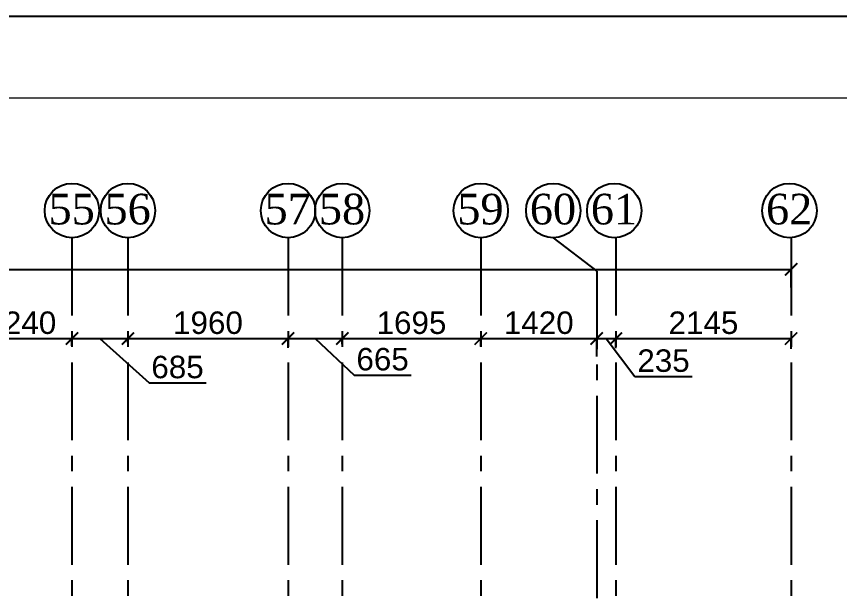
# Model space of a CAD drawing. Header units: inches. Extents: x -1898 to 127651, y -195120 to -109120.
# Drawn here: x 76911 to 86989, y -116158 to -109120 of the extents above; entities that cross this region are included whole.
import ezdxf

# ---------------------------------------------------------------- set-up
doc = ezdxf.new("R2010")
doc.units = ezdxf.units.IN
doc.header["$MEASUREMENT"] = 0
doc.linetypes.add('CENTER', pattern=[50.8, 31.75, -6.35, 6.35, -6.35])
for name, color, linetype in [('GIRD CIR', 1, 'Continuous'), ('GIRD TEXT', 4, 'Continuous'), ('GRID', 8, 'CENTER'), ('GRID DIM', 4, 'Continuous')]:
    doc.layers.add(name, color=color, linetype=linetype)
doc.layers.add('JKEC COLHAT', color=2, linetype='Continuous', lineweight=20)
doc.styles.add('T200', font='sanss___.ttf', dxfattribs={"height": 275})
doc.styles.add('T400', font='romantic.ttf')
doc.dimstyles.new('T 300', dxfattribs={"dimtxt": 275, "dimasz": 150, "dimexe": 1, "dimexo": 0, "dimgap": 50, "dimtad": 1, "dimdec": 0, "dimrnd": 5, "dimdsep": 46, "dimtxsty": 'T200', "dimblk": 'ARCHTICK', "dimcen": 2.5, "dimdle": 1, "dimclrd": 5, "dimclre": 253, "dimclrt": 4, "dimadec": 0, "dimazin": 0, "dimtfac": 1, "dimtdec": 0, "dimtmove": 2, "dimatfit": 3, "dimfxl": 0, "dimarcsym": 0})

# ---------------------------------------------------------------- blocks, each defined once
blk = doc.blocks.new('_ARCHTICK')
at = {"color": 0, "linetype": 'ByBlock', "const_width": 0.15}
blk.add_lwpolyline([(-0.5, -0.5), (0.5, 0.5)], dxfattribs=at)
blk = doc.blocks.new('*D135')
at = {"layer": 'Defpoints', "color": 0}
for p in [(86396, -112215), (3327, -112439, 15), (86396, -112439, 15)]:
    blk.add_point(p, dxfattribs=at)
at = {"layer": 'GRID DIM', "color": 5, "lineweight": -2}
blk.add_line((3326, -112215), (86397, -112215), dxfattribs=at)
at = {"layer": 'GRID DIM', "color": 253, "lineweight": -2}
for p, q in [((3327, -112439), (3327, -112214)), ((86396, -112439), (86396, -112214))]:
    blk.add_line(p, q, dxfattribs=at)
at = {"layer": 'GRID DIM', "color": 5, "lineweight": -2, "xscale": 150, "yscale": 150, "zscale": 150, "rotation": 180}
blk.add_blockref('_ARCHTICK', (3327, -112215), dxfattribs=at)
at = {"layer": 'GRID DIM', "color": 5, "lineweight": -2, "xscale": 150, "yscale": 150, "zscale": 150}
blk.add_blockref('_ARCHTICK', (86396, -112215), dxfattribs=at)
at = {"layer": 'GRID DIM', "color": 4, "insert": (44862, -112023), "char_height": 275, "attachment_point": 5, "style": 'T200'}
blk.add_mtext('83070', dxfattribs=at)
blk = doc.blocks.new('*D192')
at = {"layer": 'Defpoints', "color": 0}
for p in [(77591, -113062), (76351, -113123, 15), (77591, -113149, 15)]:
    blk.add_point(p, dxfattribs=at)
at = {"layer": 'GRID DIM', "color": 5, "lineweight": -2}
blk.add_line((76350, -113062), (77592, -113062), dxfattribs=at)
at = {"layer": 'GRID DIM', "color": 253, "lineweight": -2}
for p, q in [((76351, -113123), (76351, -113061)), ((77591, -113149), (77591, -113061))]:
    blk.add_line(p, q, dxfattribs=at)
at = {"layer": 'GRID DIM', "color": 5, "lineweight": -2, "xscale": 150, "yscale": 150, "zscale": 150, "rotation": 180}
blk.add_blockref('_ARCHTICK', (76351, -113062), dxfattribs=at)
at = {"layer": 'GRID DIM', "color": 5, "lineweight": -2, "xscale": 150, "yscale": 150, "zscale": 150}
blk.add_blockref('_ARCHTICK', (77591, -113062), dxfattribs=at)
at = {"layer": 'GRID DIM', "color": 4, "insert": (76971, -112870), "char_height": 275, "attachment_point": 5, "style": 'T200'}
blk.add_mtext('1240', dxfattribs=at)
blk = doc.blocks.new('*D193')
at = {"layer": 'Defpoints', "color": 0}
for p in [(78276, -113062), (77591, -113149, 15), (78276, -113110, 15)]:
    blk.add_point(p, dxfattribs=at)
at = {"layer": 'GRID DIM', "color": 5, "lineweight": -2}
for p, q in [((77590, -113062), (78277, -113062)), ((77933, -113062), (78534, -113604)), ((78534, -113604), (79232, -113604))]:
    blk.add_line(p, q, dxfattribs=at)
at = {"layer": 'GRID DIM', "color": 253, "lineweight": -2}
for p, q in [((77591, -113149), (77591, -113061)), ((78276, -113110), (78276, -113061))]:
    blk.add_line(p, q, dxfattribs=at)
at = {"layer": 'GRID DIM', "color": 5, "lineweight": -2, "xscale": 150, "yscale": 150, "zscale": 150, "rotation": 180}
blk.add_blockref('_ARCHTICK', (77591, -113062), dxfattribs=at)
at = {"layer": 'GRID DIM', "color": 5, "lineweight": -2, "xscale": 150, "yscale": 150, "zscale": 150}
blk.add_blockref('_ARCHTICK', (78276, -113062), dxfattribs=at)
at = {"layer": 'GRID DIM', "color": 4, "insert": (78883, -113412), "char_height": 275, "attachment_point": 5, "style": 'T200'}
blk.add_mtext('685', dxfattribs=at)
blk = doc.blocks.new('*D194')
at = {"layer": 'Defpoints', "color": 0}
for p in [(80236, -113062), (78276, -113110, 15), (80236, -113175, 15)]:
    blk.add_point(p, dxfattribs=at)
at = {"layer": 'GRID DIM', "color": 5, "lineweight": -2}
blk.add_line((78275, -113062), (80237, -113062), dxfattribs=at)
at = {"layer": 'GRID DIM', "color": 253, "lineweight": -2}
for p, q in [((78276, -113110), (78276, -113061)), ((80236, -113175), (80236, -113061))]:
    blk.add_line(p, q, dxfattribs=at)
at = {"layer": 'GRID DIM', "color": 5, "lineweight": -2, "xscale": 150, "yscale": 150, "zscale": 150, "rotation": 180}
blk.add_blockref('_ARCHTICK', (78276, -113062), dxfattribs=at)
at = {"layer": 'GRID DIM', "color": 5, "lineweight": -2, "xscale": 150, "yscale": 150, "zscale": 150}
blk.add_blockref('_ARCHTICK', (80236, -113062), dxfattribs=at)
at = {"layer": 'GRID DIM', "color": 4, "insert": (79256, -112870), "char_height": 275, "attachment_point": 5, "style": 'T200'}
blk.add_mtext('1960', dxfattribs=at)
blk = doc.blocks.new('*D195')
at = {"layer": 'Defpoints', "color": 0}
for p in [(80901, -113062), (80236, -113175, 15), (80901, -113131, 15)]:
    blk.add_point(p, dxfattribs=at)
at = {"layer": 'GRID DIM', "color": 5, "lineweight": -2}
for p, q in [((80235, -113062), (80902, -113062)), ((80568, -113062), (81045, -113508)), ((81045, -113508), (81743, -113508))]:
    blk.add_line(p, q, dxfattribs=at)
at = {"layer": 'GRID DIM', "color": 253, "lineweight": -2}
for p, q in [((80236, -113175), (80236, -113061)), ((80901, -113131), (80901, -113061))]:
    blk.add_line(p, q, dxfattribs=at)
at = {"layer": 'GRID DIM', "color": 5, "lineweight": -2, "xscale": 150, "yscale": 150, "zscale": 150, "rotation": 180}
blk.add_blockref('_ARCHTICK', (80236, -113062), dxfattribs=at)
at = {"layer": 'GRID DIM', "color": 5, "lineweight": -2, "xscale": 150, "yscale": 150, "zscale": 150}
blk.add_blockref('_ARCHTICK', (80901, -113062), dxfattribs=at)
at = {"layer": 'GRID DIM', "color": 4, "insert": (81394, -113316), "char_height": 275, "attachment_point": 5, "style": 'T200'}
blk.add_mtext('665', dxfattribs=at)
blk = doc.blocks.new('*D196')
at = {"layer": 'Defpoints', "color": 0}
for p in [(82596, -113062), (80901, -113131, 15), (82596, -113160, 15)]:
    blk.add_point(p, dxfattribs=at)
at = {"layer": 'GRID DIM', "color": 5, "lineweight": -2}
blk.add_line((80900, -113062), (82597, -113062), dxfattribs=at)
at = {"layer": 'GRID DIM', "color": 253, "lineweight": -2}
for p, q in [((80901, -113131), (80901, -113061)), ((82596, -113160), (82596, -113061))]:
    blk.add_line(p, q, dxfattribs=at)
at = {"layer": 'GRID DIM', "color": 5, "lineweight": -2, "xscale": 150, "yscale": 150, "zscale": 150, "rotation": 180}
blk.add_blockref('_ARCHTICK', (80901, -113062), dxfattribs=at)
at = {"layer": 'GRID DIM', "color": 5, "lineweight": -2, "xscale": 150, "yscale": 150, "zscale": 150}
blk.add_blockref('_ARCHTICK', (82596, -113062), dxfattribs=at)
at = {"layer": 'GRID DIM', "color": 4, "insert": (81748, -112870), "char_height": 275, "attachment_point": 5, "style": 'T200'}
blk.add_mtext('1695', dxfattribs=at)
blk = doc.blocks.new('*D197')
at = {"layer": 'Defpoints', "color": 0}
for p in [(84016, -113062), (82596, -113160, 15), (84016, -113280, 15)]:
    blk.add_point(p, dxfattribs=at)
at = {"layer": 'GRID DIM', "color": 5, "lineweight": -2}
blk.add_line((82595, -113062), (84017, -113062), dxfattribs=at)
at = {"layer": 'GRID DIM', "color": 253, "lineweight": -2}
for p, q in [((82596, -113160), (82596, -113061)), ((84016, -113280), (84016, -113061))]:
    blk.add_line(p, q, dxfattribs=at)
at = {"layer": 'GRID DIM', "color": 5, "lineweight": -2, "xscale": 150, "yscale": 150, "zscale": 150, "rotation": 180}
blk.add_blockref('_ARCHTICK', (82596, -113062), dxfattribs=at)
at = {"layer": 'GRID DIM', "color": 5, "lineweight": -2, "xscale": 150, "yscale": 150, "zscale": 150}
blk.add_blockref('_ARCHTICK', (84016, -113062), dxfattribs=at)
at = {"layer": 'GRID DIM', "color": 4, "insert": (83306, -112870), "char_height": 275, "attachment_point": 5, "style": 'T200'}
blk.add_mtext('1420', dxfattribs=at)
blk = doc.blocks.new('*D198')
at = {"layer": 'Defpoints', "color": 0}
for p in [(84251, -113062), (84251, -113179, 15), (84016, -113280, 15)]:
    blk.add_point(p, dxfattribs=at)
at = {"layer": 'GRID DIM', "color": 5, "lineweight": -2}
for p, q in [((84015, -113062), (84252, -113062)), ((84133, -113062), (84483, -113526)), ((84483, -113526), (85184, -113526))]:
    blk.add_line(p, q, dxfattribs=at)
at = {"layer": 'GRID DIM', "color": 253, "lineweight": -2}
for p, q in [((84016, -113280), (84016, -113061)), ((84251, -113179), (84251, -113061))]:
    blk.add_line(p, q, dxfattribs=at)
at = {"layer": 'GRID DIM', "color": 5, "lineweight": -2, "xscale": 150, "yscale": 150, "zscale": 150, "rotation": 180}
blk.add_blockref('_ARCHTICK', (84016, -113062), dxfattribs=at)
at = {"layer": 'GRID DIM', "color": 5, "lineweight": -2, "xscale": 150, "yscale": 150, "zscale": 150}
blk.add_blockref('_ARCHTICK', (84251, -113062), dxfattribs=at)
at = {"layer": 'GRID DIM', "color": 4, "insert": (84834, -113334), "char_height": 275, "attachment_point": 5, "style": 'T200'}
blk.add_mtext('235', dxfattribs=at)
blk = doc.blocks.new('*D199')
at = {"layer": 'Defpoints', "color": 0}
for p in [(86396, -113062), (84251, -113179, 15), (86396, -113187, 15)]:
    blk.add_point(p, dxfattribs=at)
at = {"layer": 'GRID DIM', "color": 5, "lineweight": -2}
blk.add_line((84250, -113062), (86397, -113062), dxfattribs=at)
at = {"layer": 'GRID DIM', "color": 253, "lineweight": -2}
for p, q in [((84251, -113179), (84251, -113061)), ((86396, -113187), (86396, -113061))]:
    blk.add_line(p, q, dxfattribs=at)
at = {"layer": 'GRID DIM', "color": 5, "lineweight": -2, "xscale": 150, "yscale": 150, "zscale": 150, "rotation": 180}
blk.add_blockref('_ARCHTICK', (84251, -113062), dxfattribs=at)
at = {"layer": 'GRID DIM', "color": 5, "lineweight": -2, "xscale": 150, "yscale": 150, "zscale": 150}
blk.add_blockref('_ARCHTICK', (86396, -113062), dxfattribs=at)
at = {"layer": 'GRID DIM', "color": 4, "insert": (85323, -112870), "char_height": 275, "attachment_point": 5, "style": 'T200'}
blk.add_mtext('2145', dxfattribs=at)

msp = doc.modelspace()

# ---------------------------------------------------------------- linework, layer by layer
at = {"layer": 'Defpoints', "ltscale": 0.2}
msp.add_lwpolyline([(-1898.4, -195120.3), (120101.6, -195120.3), (120101.6, -109120.3), (-1898.4, -109120.3)], close=True, dxfattribs=at)
at = {"layer": 'GIRD CIR'}
for centre in [(77591, -111495.7, 14.7), (78276, -111495.7, 14.7), (80236, -111495.7, 14.7), (80901, -111495.7, 14.7), (82596, -111495.7, 14.7), (83483.7, -111495.7, 14.7), (84231, -111495.7, 14.7), (86376, -111495.7, 14.7)]:
    msp.add_circle(centre, 333.3, dxfattribs=at)
at = {"layer": 'GRID', "ltscale": 30}
for p, q in [((77591, -111829.1, 14.7), (77591, -143550.6, 14.7)), ((78276, -111829.1, 14.7), (78276, -143550.6, 14.7)), ((80236, -111829.1, 14.7), (80236, -143550.6, 14.7)), ((80901, -111829.1, 14.7), (80901, -143550.6, 14.7)), ((82596, -111829.1, 14.7), (82596, -143550.6, 14.7)), ((83483.7, -111829.1, 14.7), (84016, -112237.5, 14.7)), ((84251, -111829.1, 14.7), (84251, -143550.6, 14.7)), ((86396, -111829.1, 14.7), (86396, -143550.6, 14.7)), ((84016, -112237.5, 14.7), (84016, -143550.6, 14.7))]:
    msp.add_line(p, q, dxfattribs=at)
at = {"layer": 'JKEC COLHAT', "ltscale": 0.2}
msp.add_lwpolyline([(-898.4, -194120.3), (119101.6, -194120.3), (119101.6, -110120.3), (-898.4, -110120.3)], close=True, dxfattribs=at)

# ---------------------------------------------------------------- texts
at = {"layer": 'GIRD TEXT', "ltscale": 7, "style": 'T400'}
for s, p in [('55', (77304, -111665.1)), ('56', (77989, -111665.1)), ('57', (79949, -111665.1)), ('58', (80614, -111665.1)), ('59', (82309, -111665.1)), ('60', (83196.8, -111665.1)), ('61', (83944, -111665.1)), ('62', (86089, -111665.1))]:
    msp.add_text(s, height=375, dxfattribs=at).set_placement(p)

# ---------------------------------------------------------------- dimensions: what is measured, and where the dimension line sits
at = {"layer": 'GRID DIM'}
for base, p1, p2, picture, middle in [((86396, -112214.8), (3327.4, -112439.4, 14.7), (86396, -112439.4, 14.7), '*D135', (44861.7, -112022.9)), ((77591, -113062.1), (76350.8, -113123.4, 14.7), (77591, -113148.6, 14.7), '*D192', (76970.9, -112870.5)), ((80236, -113062.1), (78276, -113110.2, 14.7), (80236, -113174.7, 14.7), '*D194', (79256, -112870.3)), ((82596, -113062.1), (80901, -113131.3, 14.7), (82596, -113160, 14.7), '*D196', (81748.5, -112870.3)), ((84016, -113062.1), (82596, -113160, 14.7), (84016, -113280.1, 14.7), '*D197', (83306, -112870.5)), ((86396, -113062.1), (84251, -113178.6, 14.7), (86396, -113186.8, 14.7), '*D199', (85323.5, -112870.5))]:
    dim = msp.add_linear_dim(base=base, p1=p1, p2=p2, dimstyle='T 300', dxfattribs=at)
    dim.commit()
    dim.dimension.update_dxf_attribs({"geometry": picture, "text_midpoint": middle})
for base, p1, p2, picture, middle in [((78276, -113062.1), (77591, -113148.6, 14.7), (78276, -113110.2, 14.7), '*D193', (78584.5, -113603.8)), ((80901, -113062.1), (80236, -113174.7, 14.7), (80901, -113131.3, 14.7), '*D195', (81095, -113507.6)), ((84251, -113062.1), (84016, -113280.1, 14.7), (84251, -113178.6, 14.7), '*D198', (84533.4, -113525.8))]:
    dim = msp.add_linear_dim(base=base, p1=p1, p2=p2, dimstyle='T 300', override={"dimtmove": 1}, dxfattribs=at)
    dim.commit()
    dim.dimension.update_dxf_attribs({"geometry": picture, "text_midpoint": middle, "dimtype": 160})

doc.saveas('drawing.dxf')
